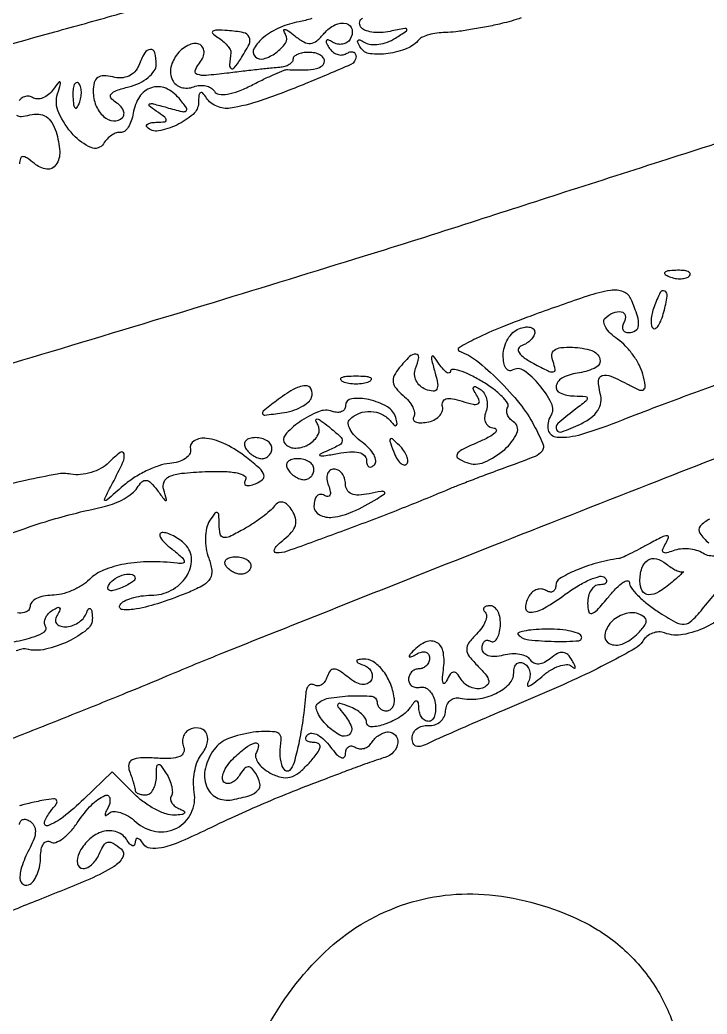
# Model space of a CAD drawing. Extents: x 123 to 893, y 112 to 937.
# Drawn here: x 438 to 503.4, y 166.1 to 260.8 of the extents above; entities that cross this region are included whole.
import ezdxf

# ---------------------------------------------------------------- set-up
doc = ezdxf.new("R2010")
doc.units = 0

msp = doc.modelspace()

# ---------------------------------------------------------------- linework, layer by layer
for points in [[(505, 723), (505.013655, 624.25, 0.000571), (505.06234, 586.230152, 0.000921), (505.200423, 553.846875, 0.000132), (505.38367, 525.076146, 0.063888), (505.630286, 523.25, 0.077982), (506.147819, 522.083228, 0.144438), (506.926697, 521.412716, 0.088454), (508.224277, 521.08494, 0.017747), (510.616631, 521, 0.016086), (512.298042, 521.054108, 0.026141), (513.716903, 521.220312, 0.024109), (514.785852, 521.456084, 0.332777), (515.015378, 521.75, 0.004505), (515.022414, 522.362296, 0.000001), (515.095159, 551.728108, 0.000021), (515.174312, 584.257832, 0.000013), (515.265378, 622.749944), (515.5, 722.999887)], [(427.83115, 255.75481, -0.004874), (441, 259.525211, 0.000731), (446.791242, 261.131525, 0.000584), (453.03125, 262.88, 0.00059)], [(465.782803, 260.883897, -0.038432), (464.581004, 260.57844, 0.06101), (462.786813, 260.035325, 0.064354), (461.211798, 259.081902, 0.090582), (460.311865, 258.050139, 0.34308), (460.411245, 257.255422, 0.274589), (461.219216, 257.049603, 0.085591), (462.388164, 257.624834, 0.087529), (463.280662, 258.548727, 0.291167), (463.302298, 259.354785, -0.056422), (463.127127, 259.739672, -0.552332), (463.220622, 259.851833, -0.123976), (463.54021, 259.724171, -0.013454), (464.175363, 259.237669, 0.041459), (465.035712, 258.652007, 0.151081), (465.673721, 258.512744, 0.155108), (466.268813, 258.759276, 0.044418), (466.980628, 259.476658, -0.106587), (467.998419, 260.275909, -0.170982), (469.083866, 260.400894, -0.299389), (469.620868, 259.841476, -0.186296), (469.447214, 258.91459, -0.113835), (469.140561, 258.604775, -0.100308), (468.714928, 258.442674, -0.093884), (468.23524, 258.453843, -0.08598), (467.776393, 258.638197, 0.036555), (467.364869, 258.852701, 0.351438), (467.187226, 258.803825, 0.273229), (467.167617, 258.593488, 0.028281), (467.41459, 258.138197, 0.078004), (467.761221, 257.734317, 0.090333), (468.199089, 257.480308, 0.100781), (468.658364, 257.413429, 0.124968), (469.069098, 257.542705, -0.069689), (469.425372, 257.699429, -0.144362), (469.726548, 257.695974, -0.189989), (469.92502, 257.537528, -0.131138), (470, 257.256561, -0.297613), (469.513456, 256.511551, -0.006134), (465.221157, 254.689367, -0.013938), (460.974085, 253.084329, -0.043992), (458.024762, 252.345289, -0.078536), (457.404061, 252.344764, -0.062556), (456.759787, 252.530624, -0.063408), (456.190396, 252.866116, -0.086568), (455.790075, 253.305426, 0.036487), (455.43816, 253.778842, 0.357663), (455.20998, 253.818399, 0.243086), (455.055012, 253.581121, 0.02307), (455.015313, 252.866631, -0.215038), (454.506312, 251.765509, -0.067574), (452.950562, 250.747945, -0.068686), (451.209343, 250.195689, -0.243491), (450.127004, 250.539663, -0.280573), (450.084693, 250.713827, -0.202839), (450.218036, 250.869274, -0.081655), (450.570211, 250.977672, -0.031219), (451.083333, 251.015313, 0.024442), (451.80551, 251.058465, 0.405307), (451.945508, 251.227369, 0.212542), (451.801584, 251.49277, 0.011058), (451, 252.080819, -0.018526), (450.327338, 252.589913, -0.587981), (450.356608, 252.753377, -0.147027), (450.718915, 252.767363, -0.006018), (451.992158, 252.421261, 0.00783), (453.462642, 252.027264, 0.225057), (453.836733, 252.101776, 0.411268), (453.879514, 252.382776, 0.015863), (453.169045, 253.296313, 0.119506), (451.897305, 254.243553, 0.181251), (450.534659, 254.303133, 0.171), (449.411758, 253.443034, 0.105879), (448.808471, 251.875838, -0.043325), (448.625149, 251.136608, -0.062439), (448.329706, 250.531802, -0.081274), (447.974414, 250.143711, -0.204569), (447.611803, 250.045799, 0.121013), (447.217334, 250.005816, 0.060591), (446.766032, 249.780584, 0.054852), (446.330297, 249.418359, 0.053575), (445.979837, 248.967376, -0.374556), (444.80697, 248.603975, -0.103517), (443.106383, 249.824732, -0.078209), (441.724251, 251.907884, -0.187565), (441.617013, 253.727319, 0.005393), (441.906694, 254.659932, 0.281076), (441.860592, 254.834898, 0.448778), (441.722367, 254.824021, 0.007308), (441.206136, 254.121885, -0.067438), (440.755184, 253.641722, -0.079936), (440.216413, 253.331412, -0.092634), (439.675985, 253.234031, -0.137638), (439.216588, 253.366141, 0.130353), (438.791568, 253.494979, 0.124036), (438.349704, 253.400001, 0.107491), (437.958063, 253.088, 0.07955)], [(485.703119, 260.935612, -0.022173), (483.833844, 260.401977, -0.010334), (482.410834, 260.094099, -0.008691), (480.891817, 259.825488, -0.008792), (479.496062, 259.628712, -0.023862), (478.5, 259.554107, 0.027515), (477.697705, 259.488119, 0.031139), (476.940625, 259.335173, 0.03272), (476.323537, 259.125864, 0.124619), (476, 258.884781, -0.126597), (474.841464, 258.028499, -0.061856), (473.054435, 257.551036, -0.064406), (471.334575, 257.535739, -0.228213), (470.429648, 258.113831, -0.025824), (470.163042, 258.599611, -0.295154), (470.188748, 258.806351, -0.339182), (470.377407, 258.848355, -0.029667), (470.837572, 258.600386, 0.116011), (471.404852, 258.410766, 0.058386), (472.163739, 258.429775, 0.053331), (472.984557, 258.63783, 0.053461), (473.74208, 259.014681, 0.004804), (474.797102, 259.702969, 0.432147), (474.825052, 259.868455, 0.286519), (474.628567, 259.943358, 0.003559), (473.250996, 259.662683, -0.040749), (472.349053, 259.547828, -0.049421), (471.498133, 259.593441, -0.057103), (470.815995, 259.779585, -0.160544), (470.441979, 260.09388, -0.184344), (470.349564, 260.577067, -0.265368), (470.621751, 260.903921, -0.099535)], [(365.296069, 206.448237, 0.004273), (377, 210.006696, -0.002281), (385.183521, 212.530479, -0.000647), (397.934375, 216.381204, -0.000652), (412.346128, 220.692693, -0.00069), (426.5, 224.88569, 0.001317), (441.019397, 229.206808, 0.001075), (456.534375, 233.905165, 0.001086), (470.794778, 238.290994, 0.002852), (481, 241.517836, -0.000123), (489.873215, 244.37687, -0.000094), (499.590625, 247.503266, -0.000095), (508.69894, 250.429913, -0.000223)], [(437.721006, 251.676759, 0.178793), (438.172806, 251.559662, 0.038902), (438.978414, 251.704606, -0.082925), (439.821456, 251.780947, -0.12495), (440.517395, 251.5474, -0.113147), (441.064166, 250.986983, -0.060174), (441.468144, 250.10037, -0.061651), (441.81607, 248.23278, -0.166007), (441.463256, 246.947854, -0.285639), (440.581494, 246.556884, -0.139294), (439.410972, 247.073886, 0.0201), (438.696402, 247.619964, 0.156189), (438.300778, 247.743413, 0.32945), (438.074601, 247.573634, 0.072722), (438, 247.063428, -0.094062)], [(504.293721, 226.042485, 0.001274), (498.661344, 223.952385, 0.005216), (495.260539, 222.639929, -0.019938), (491.454358, 221.298362, -0.090714), (489.13109, 221.02277, -0.334171), (488.312042, 221.723737, -0.195301), (488.538944, 223.063013, 0.257967), (488.597452, 224.264727, 0.061173), (487.460745, 226.005515, 0.062962), (485.96686, 227.381599, 0.301735), (484.866353, 227.417402, -0.227086), (484.538976, 227.382246, -0.172245), (484.254491, 227.612659, -0.094192), (484.061724, 228.123151, -0.043334), (484, 228.833994, -0.07063), (484.11205, 229.623256, -0.063468), (484.440625, 230.381698, -0.066821), (484.926422, 230.996109, -0.100819), (485.5, 231.361626, -0.050645), (486.074615, 231.517693, -0.092157), (486.559375, 231.508095, -0.14159), (486.877148, 231.340674, -0.203903), (487, 231.051949, -0.12319), (486.907567, 230.682479, -0.068615), (486.633595, 230.304583, -0.06178), (486.229614, 229.975841, -0.05955), (485.752663, 229.750888, 0.222181), (485.463343, 229.476448, 0.247377), (485.505439, 229.097003, 0.093573), (485.993923, 228.605297, 0.027678), (486.904293, 228.051221, 0.008859), (488.261881, 227.355316, 0.139601), (488.768496, 227.263884, 0.437585), (488.945791, 227.498573, 0.04714), (488.740695, 228.233355, -0.102126), (488.631689, 228.896741, -0.227475), (488.865825, 229.337798, -0.137181), (489.484382, 229.572586, -0.032853), (490.593419, 229.599689, -0.063857), (492.4297, 229.286764, -0.25786), (493.192819, 228.499367, -0.356624), (492.82366, 227.672966, -0.081298), (491.25, 227.180449, 0.068979), (489.698224, 226.736212, 0.237299), (489.052333, 225.95085, 0.363817), (489.413285, 225.249982, 0.095081), (490.75, 224.968197, -0.011517), (491.838561, 224.923317, -0.395521), (492, 224.75116, -0.22845), (491.86788, 224.477084, -0.005777), (490.75, 223.607954, 0.018277), (489.203123, 222.342002, 0.331362), (489.078662, 221.753567, 0.393656), (489.58093, 221.547556, 0.020033), (491.352908, 222.298565, 0.04923), (492.347752, 222.893979, 0.089753), (492.993779, 223.5818, 0.108446), (493.284207, 224.355733, 0.100014), (493.236276, 225.20448, -0.056862), (493.062471, 226.418701, -0.339764), (493.413585, 226.903842, -0.176983), (494.243666, 226.853083, -0.019999), (495.967585, 226.017348, 0.021397), (496.971892, 225.533934, 0.274753), (497.36891, 225.586021, 0.275166), (497.512498, 225.959509, 0.021446), (497.277213, 227.047939, 0.057759), (496.940022, 227.914291, 0.034548), (496.356369, 228.854341, 0.034202), (495.635947, 229.72178, 0.049624), (494.88173, 230.370286, -0.038707), (494.213706, 230.919822, -0.063729), (493.755709, 231.488805, -0.091913), (493.563841, 231.987695, -0.247166), (493.673028, 232.339695, -0.089886), (494.45411, 232.881095, -0.15386), (495.234228, 232.976343, -0.302445), (495.606005, 232.614954, -0.19381), (495.5, 232, 0.082592), (495.343488, 231.6179, 0.161196), (495.3746, 231.29375, 0.182303), (495.586039, 231.078288, 0.108972), (495.940983, 231, 0.141639), (496.591774, 231.18813, 0.237372), (496.878973, 231.665229, 0.099339), (496.76886, 232.561231, 0.017852), (496.179715, 234.145578, 0.204097), (495.433036, 234.878972, 0.132801), (494.213899, 235.013253, 0.043525), (491.987134, 234.46514, 0.004792), (487.023781, 232.720984, 0.008768), (483.860079, 231.511898, 0.01758), (481.415268, 230.426737, 0.019965), (479.798141, 229.558313, 0.643475), (479.833745, 229.222085, -0.088642), (481.463194, 228.334931, -0.026846), (483.570867, 226.45225, -0.027594), (485.568677, 224.232697, -0.048019), (486.928909, 222.164354, -0.019478), (487.770404, 220.408067, -0.263083), (487.697356, 219.725694, -0.145955), (487.035649, 219.212369, -0.005238), (484, 218.071668, 0.002578), (482.513395, 217.522056, 0.002155), (480.940625, 216.923605, 0.002174), (479.506905, 216.363808, 0.005944), (478.5, 215.9517, -0.006877), (473.814458, 214.044195, -0.005019), (468.559203, 212.049145, -0.001878), (463.46519, 210.195291, -0.095229), (462.421539, 210.031803, -0.309533), (462.238731, 210.166456, -0.218385), (462.263601, 210.429018, -0.073278), (462.594448, 210.845979, -0.025928), (463.177952, 211.339363, 0.052557), (463.879205, 211.999337, 0.110819), (464.229008, 212.655218, 0.127942), (464.238991, 213.333467, 0.083161), (463.927952, 214.05756, 0.053661), (463.488509, 214.602222, 0.132488), (463.046936, 214.855784, 0.180865), (462.628128, 214.813742, 0.117887), (462.25, 214.5, -0.053886), (461.812192, 214.031146, -0.016664), (461.059375, 213.424073, -0.016454), (460.166396, 212.796755, -0.017383), (459.25, 212.241526, -0.015647), (457.963958, 211.574153, -0.167703), (457.388573, 211.507646, -0.298122), (457.078177, 211.825141, -0.046514), (456.984687, 212.741526, 0.013619), (456.951359, 213.668341, 0.295386), (456.796534, 213.877325, 0.337508), (456.56358, 213.807235, 0.015805), (456.072751, 213.083474, 0.088441), (455.78784, 212.386169, 0.046895), (455.677833, 211.456218, 0.0447), (455.743371, 210.454256, 0.052213), (455.987437, 209.533043, -0.056384), (456.280389, 208.388959, -0.16551), (456.128843, 207.601063, -0.134101), (455.495858, 206.967169, -0.032247), (454.149373, 206.308365, -0.017608), (451.391669, 205.284978, -0.034475), (449.123511, 204.70289, -0.069259), (447.781141, 204.643795, -0.556103), (447.557637, 205.093259, -0.137767), (447.937304, 205.442311, -0.04326), (448.660121, 205.733645, -0.039491), (449.561834, 205.933136, -0.034711), (450.523833, 206, 0.122319), (452.423534, 206.471799, 0.12469), (453.865906, 207.775538, 0.15049), (454.353812, 209.416524, 0.196383), (453.753196, 210.846804, 0.041615), (453.23441, 211.28574, 0.037073), (452.630314, 211.651906, 0.038983), (452.034737, 211.89873, 0.086524), (451.55, 211.968197, 0.333917), (451.349661, 211.807895, 0.201004), (451.395938, 211.491667, 0.068052), (451.80163, 210.987847, 0.024753), (452.5, 210.390629, -0.014288), (453.376993, 209.671875, -0.125881), (453.659896, 209.262953, -0.468157), (453.539334, 209.052838, -0.07618), (453, 209.040915, 0.034701), (450.399196, 209.198686, 0.043414), (447.993359, 208.96808, 0.049407), (445.995573, 208.391294, 0.101748), (444.642857, 207.5, -0.058077), (443.916923, 206.925614, -0.038951), (442.975, 206.440625, -0.03907), (441.974272, 206.109518, -0.06043), (441.071429, 206, 0.049556), (440.278751, 205.921243, 0.069548), (439.608482, 205.686455, 0.089715), (439.157378, 205.340126, 0.186387), (439, 204.932612, -0.206557), (438.842224, 204.566988, -0.136181), (438.431248, 204.350237, -0.08645), (437.792025, 204.323271, -0.044284)], [(367.682334, 164.071041, 0.000129), (370.597725, 165.294523, 0.000129), (373.852601, 166.662454, 0.000143), (377, 167.987232, -0.002147), (390.224842, 173.491431, -0.001137), (406.666081, 180.20796, -0.001082), (422.433462, 186.567689, -0.003758), (432.668888, 190.581365, 0.002125), (437.553679, 192.478485, 0.001519), (443.00418, 194.641149, 0.001533), (448.186272, 196.734008, 0.003285), (452.168888, 198.387258, -0.004792), (457.339318, 200.515352, -0.00055), (469.030051, 205.181721, -0.000663), (482.950491, 210.698975, -0.00054), (497.869582, 216.570525, -0.001536), (522.276369, 226.059197, -0.021388)], [(437.386485, 211.963776, -0.010109), (440.453065, 213.002541, -0.014662), (443.009012, 213.729403, -0.008046), (446.176505, 214.476574, 0.042162), (447.070157, 214.752852, 0.036007), (447.955563, 215.187224, 0.03758), (448.705775, 215.704002, 0.079778), (449.176505, 216.226574, -0.056323), (449.641629, 216.794094, -0.226063), (450.055233, 216.934404, -0.174851), (450.500139, 216.711868, -0.032639), (451.094332, 216, 0.002943), (451.770677, 215.084304, 0.252608), (451.921894, 215.014243, 0.481507), (451.988625, 215.109251, 0.004566), (451.707287, 216.037432, -0.173734), (451.737668, 216.785345, -0.195824), (452.236567, 217.298425, -0.078266), (453.408773, 217.605794, -0.014184), (455.659862, 217.767838, -0.017123), (457.431184, 217.784227, -0.04369), (458.706098, 217.640429, -0.086955), (459.405071, 217.366816, -0.416261), (459.49497, 216.991861, 0.124916), (459.393371, 216.669176, 0.324003), (459.517769, 216.475172, 0.14888), (459.877323, 216.446935, 0.037315), (460.447286, 216.618145, 0.083586), (461.117119, 217.013489, 0.309897), (461.241085, 217.46176, 0.129017), (460.841373, 218.06154, 0.014957), (459.591494, 219.106691, 0.049801), (457.641758, 220.348164, 0.081518), (455.777919, 220.934533, 0.17032), (454.612125, 220.703938, 0.324752), (454.25, 219.870988, -0.198861), (454.171292, 219.425008, -0.103531), (453.769912, 219.014052, -0.075715), (453.101897, 218.699797, -0.049566), (452.264593, 218.539182, 0.059383), (451.25282, 218.324484, 0.030473), (450.051307, 217.832489, 0.029788), (448.859992, 217.167466, 0.039384), (447.869084, 216.418194, -0.001568), (446.343023, 215.071569, -0.249052), (446.128805, 215.021025, -0.479113), (446.065843, 215.161736, -0.002536), (446.854491, 216.684259, 0.011528), (447.837565, 218.668708, 0.156981), (447.937262, 219.459086, 0.561146), (447.579987, 219.594435, 0.031212), (446.488252, 218.631109, -0.07148), (445.755323, 218.082351, -0.050431), (444.80584, 217.681824, -0.05046), (443.796145, 217.479694, -0.071873), (442.883775, 217.522383, 0.092306), (441.578674, 217.530426, 0.009702), (438.572413, 216.92937, 0.011748), (434.992257, 216.05237, 0.009164)], [(503.63567, 213.245572, 0.107175), (502.745067, 212.562546, 0.338629), (502.711737, 211.89648, 0.071165), (503.555764, 210.981553, 0.005545)], [(504.245525, 209.751812, -0.180564), (503.001207, 209.999254, 0.070412), (502.385419, 210.269081, 0.047091), (501.627056, 210.405729, 0.046798), (500.84975, 210.39845, 0.065974), (500.176639, 210.237541, -0.030687), (499.517295, 210.029926, -0.257866), (499.226539, 210.107596, -0.309996), (499.171182, 210.375426, -0.039067), (499.456632, 210.929829, 0.055008), (499.722196, 211.488594, 0.52465), (499.591283, 211.667176, 0.111796), (499.102332, 211.54191, 0.00819), (497.870677, 210.885204, -0.006059), (496.926242, 210.376461, -0.007906), (496.049511, 209.93532, -0.006081), (495.307886, 209.587804, -0.07006), (495, 209.497216, 0.030313), (492.863807, 209.0489, 0.034504), (490.890861, 208.358859, 0.03355), (489.375361, 207.584246, 0.26367), (489, 206.921931, -0.101368), (488.92792, 206.570046, -0.177778), (488.726548, 206.356459, -0.167367), (488.424527, 206.316578, -0.08853), (488.069098, 206.457295, 0.115573), (487.662599, 206.593563, 0.10045), (487.215062, 206.545536, 0.093349), (486.795039, 206.319721, 0.084644), (486.468963, 205.949781, 0.121679), (486.113569, 204.84566, 0.446883), (486.564811, 204.381493, 0.122123), (487.905539, 204.772904, 0.027395), (489.909091, 206.090909, -0.02343), (491.133218, 206.910154, -0.03549), (492.274119, 207.492547, -0.039011), (493.203725, 207.803764, -0.263472), (493.654368, 207.678966, -0.107235), (493.820629, 207.420569, -0.250287), (493.791179, 207.199446, -0.179149), (493.566601, 207.047984, -0.059776), (493.166667, 207, 0.149411), (492.724416, 206.864828, 0.101046), (492.352481, 206.485938, 0.08374), (492.107682, 205.91904, 0.06498), (492.033269, 205.25, 0.052243), (492.135038, 204.42948, 0.434454), (492.425018, 204.262173, 0.136361), (492.925974, 204.581468, 0.009427), (494.033269, 205.860784, -0.019474), (494.789674, 206.700018, -0.047936), (495.422273, 207.235579, -0.124306), (495.82132, 207.385498, -0.447422), (496, 207.225794, 0.162846), (496.165356, 206.731549, 0.031591), (496.786602, 206.007127, 0.030587), (497.652564, 205.22022, 0.024107), (498.677792, 204.475463, 0.016557), (500.386017, 203.435347, 0.151363), (501.226353, 203.253272, 0.177828), (501.955921, 203.595891, 0.024783), (503.088085, 204.860453, -0.01205), (504.477267, 206.493917, -0.15914)], [(505.084596, 204.140044, -0.067474), (503.27746, 202.962154, -0.064957), (501.100983, 202.257375, -0.138331), (499.353998, 202.417653, 0.100541), (498.798334, 202.510749, 0.082412), (498.207012, 202.391582, 0.080106), (497.671237, 202.082547, 0.086624), (497.276447, 201.627785, -0.129533), (496.584718, 200.955614, -0.008282), (494.084331, 199.599808, -0.011686), (491.004134, 198.085491, -0.008409), (487.5, 196.534325, 0.001231), (483.937571, 195.018131, 0.001595), (480.678646, 193.6093, 0.001198), (477.953876, 192.413274, 0.014338), (476.916667, 191.919019, -0.045004), (476.218998, 191.637593, -0.150397), (475.731054, 191.640074, -0.2186), (475.438638, 191.903913, -0.101925), (475.333333, 192.415125, -0.121339), (475.45395, 192.904831, -0.108796), (475.791351, 193.305623, -0.098775), (476.297099, 193.554566, -0.0831), (476.892544, 193.611111, 0.095534), (477.492949, 193.683111, 0.099382), (478.014175, 193.973264, 0.10144), (478.375356, 194.436207, 0.103872), (478.521332, 195, -0.089667), (478.647535, 195.550885, -0.111409), (478.954726, 195.975797, -0.119842), (479.395062, 196.2075, -0.115512), (479.899013, 196.215481, 0.087606), (481.593636, 196.14867, 0.07669), (483.295034, 196.6535, 0.088306), (484.560454, 197.552462, 0.196722), (485, 198.626405, -0.071196), (485.075049, 199.150791, -0.146586), (485.298542, 199.495359, -0.189337), (485.630055, 199.608929, -0.128038), (486.016312, 199.489919, -0.112714), (486.351324, 199.15979, -0.097517), (486.531922, 198.699422, -0.091584), (486.530238, 198.179442, -0.08565), (486.344418, 197.680902, 0.188577), (486.305785, 197.433476, 0.471631), (486.446767, 197.361593, 0.06317), (486.925392, 197.645932, 0.014119), (487.659257, 198.252182, -0.039646), (488.486941, 198.867712, -0.05525), (489.317478, 199.268707, -0.069097), (490.029041, 199.414016, -0.202767), (490.491477, 199.252182, 0.049029), (490.75696, 199.055025, 0.535484), (490.856958, 199.102405, 0.151455), (490.821338, 199.329538, 0.016802), (490.571298, 199.798558, 0.067453), (490.145107, 200.349873, 0.171929), (489.693796, 200.560953, 0.15043), (489.167716, 200.453395, 0.048145), (488.5, 200, -0.052461), (487.913052, 199.60879, -0.102535), (487.374936, 199.4548, -0.13791), (486.925791, 199.54572, -0.136692), (486.588032, 199.857562, 0.14849), (486.21634, 200.18514, 0.06566), (485.58412, 200.378245, 0.056691), (484.80743, 200.418705, 0.048679), (483.999004, 200.289489, -0.04925), (483.203618, 200.163284, -0.093932), (482.563923, 200.245859, -0.13861), (482.155079, 200.520286, -0.177886), (482, 200.942386, -0.070251), (482.058429, 201.356186, -0.145201), (482.232772, 201.628826, -0.189756), (482.49131, 201.719823, -0.129961), (482.792414, 201.628295, 0.244579), (483.104584, 201.605204, 0.148049), (483.394779, 201.849566, 0.084141), (483.617731, 202.36383, 0.041525), (483.730265, 203.069278, 0.055301), (483.704177, 203.807946, 0.078976), (483.508528, 204.43285, 0.102586), (483.180887, 204.850252, 0.177025), (482.771184, 205, 0.056929), (482.390433, 204.956508, 0.171215), (482.172964, 204.818155, 0.254137), (482.138868, 204.616265, 0.114235), (482.285714, 204.380952, -0.216372), (482.415024, 204.036601, -0.079048), (482.29628, 203.517113, -0.060112), (481.96312, 202.910969, -0.040711), (481.452381, 202.309524, 0.0384), (480.714905, 201.449152, 0.174394), (480.53125, 200.825893, 0.154514), (480.777103, 200.183197, 0.028367), (481.633929, 199.223214, -0.025119), (482.366935, 198.412612, -0.125566), (482.623111, 197.861493, -0.250799), (482.497804, 197.465086, -0.113336), (482.018274, 197.172758, -0.099822), (481.483358, 197.106756, -0.077655), (480.911539, 197.241378, -0.075153), (480.391054, 197.550716, -0.082929), (480.005397, 197.991268, 0.039608), (479.59376, 198.552592, 0.242294), (479.270893, 198.682841, 0.229996), (478.965218, 198.497899, 0.036083), (478.616453, 197.863153, -0.128607), (478.418401, 197.62127, -0.540681), (478.275792, 197.675345, -0.072949), (478.238678, 198.194253, -0.013907), (478.335325, 199.138022, 0.08556), (478.27125, 200.705996, 0.236902), (477.599118, 201.542669, 0.235099), (476.52172, 201.507084, 0.084608), (475.278944, 200.535286, 0.038483), (475.05653, 200.249542, 0.505781), (475.096002, 200.142087, 0.185868), (475.298727, 200.159424, 0.017337), (475.75, 200.398692, -0.065278), (476.228565, 200.596426, -0.132461), (476.632812, 200.595641, -0.184187), (476.898129, 200.402347, -0.145228), (477, 200.059017, -0.093332), (476.923877, 199.654762, -0.09642), (476.70625, 199.311086, -0.099167), (476.381556, 199.081062, -0.105053), (476, 199, 0.099038), (475.618362, 198.923658, 0.097945), (475.29375, 198.70625, 0.097945), (475.076342, 198.381638, 0.099038), (475, 198, 0.118823), (475.087132, 197.638528, 0.127304), (475.328167, 197.367188, 0.115992), (475.690683, 197.230619, 0.087594), (476.117163, 197.25, -0.156324), (476.565793, 197.209522, -0.10429), (476.992626, 196.9125, -0.08443), (477.332875, 196.400525, -0.062947), (477.52868, 195.75, -0.049231), (477.574482, 195.080037, -0.077385), (477.468808, 194.514063, -0.108043), (477.235538, 194.137233, -0.203035), (476.911516, 194, -0.135389), (476.5627, 194.096215, -0.098946), (476.26326, 194.367188, -0.085663), (476.058949, 194.7723, -0.071106), (475.984687, 195.25, 0.036288), (475.941141, 195.762322, 0.30431), (475.791018, 195.924067, 0.275212), (475.569176, 195.854154, 0.032002), (475.234687, 195.427058, -0.099914), (474.244522, 194.464583, -0.057831), (472.748774, 193.729991, -0.07659), (471.456237, 193.483951, -0.424568), (471, 193.924396, 0.151953), (470.8832, 194.299852, 0.057569), (470.517826, 194.717947, 0.050195), (469.986607, 195.111214, 0.042665), (469.358556, 195.415903, 0.013724), (468.507371, 195.716004, 0.330539), (468.282028, 195.639585, 0.321626), (468.286125, 195.398302, 0.013349), (468.849881, 194.680883, -0.079736), (469.563736, 193.472493, -0.349684), (469.336553, 192.733708, -0.283477), (468.461215, 192.692344, -0.070154), (467.261905, 193.595238, -0.033618), (466.726017, 194.208476, -0.05146), (466.358436, 194.810519, -0.066784), (466.195517, 195.315734, -0.24577), (466.292649, 195.625982, -0.152907), (467.384195, 196.19694, -0.034277), (469.496521, 196.430115, -0.03179), (471.520179, 196.385297, -0.389329), (472, 195.862487, 0.104832), (472.069765, 195.533397, 0.099129), (472.267758, 195.253355, 0.09648), (472.563569, 195.065662, 0.093531), (472.911516, 195, 0.144544), (473.243721, 195.098086, 0.118774), (473.499569, 195.367188, 0.097976), (473.637578, 195.772238, 0.071023), (473.633396, 196.25, 0.060452), (473.235849, 197.679107, 0.071016), (472.521058, 198.888306, 0.084244), (471.623869, 199.686444, 0.157569), (470.690983, 199.921053, 0.020929), (470.159138, 199.863366, 0.402866), (470.066763, 199.743095, 0.260933), (470.178106, 199.587621, 0.013901), (470.756231, 199.335642, -0.083512), (471.190841, 199.06926, -0.10833), (471.468586, 198.695028, -0.121312), (471.546008, 198.272463, -0.123964), (471.417203, 197.866031, -0.166768), (471.05982, 197.573032, -0.12811), (470.554311, 197.521597, -0.088761), (469.931703, 197.735198, -0.045626), (469.248351, 198.201442, 0.024116), (468.41708, 198.822568, 0.144056), (467.906975, 198.984475, 0.245114), (467.541768, 198.803738, 0.076612), (467.251968, 198.243769, -0.064377), (467.034695, 197.797654, -0.098579), (466.733671, 197.49234, -0.128409), (466.399353, 197.373879, -0.161043), (466.081256, 197.449781, 0.148288), (465.788892, 197.527288, 0.172355), (465.522625, 197.421973, 0.126219), (465.324549, 197.133492, 0.066333), (465.229806, 196.706011, -0.012587), (464.942747, 194.125961, -0.018279), (464.549485, 191.869278, -0.017143), (464.105369, 190.080587, -0.127623), (463.665067, 189.331733, -0.408704), (463.266043, 189.327973, -0.136324), (462.937937, 189.883787, -0.063241), (462.788052, 190.979255, -0.041591), (462.881579, 192.25, 0.427193), (462.316334, 192.992231, 0.064037), (460.225283, 192.960011, 0.053172), (457.856822, 192.356378, 0.146952), (456.49859, 191.328959, 0.099031), (455.674187, 189.549988, 0.147084), (455.768858, 187.847109, 0.189671), (456.72797, 186.759066, 0.167454), (458.232051, 186.544689, 0.024895), (459.903348, 186.953741, 0.138071), (460.677144, 187.443431, 0.240889), (460.852607, 188.104608, 0.085257), (460.475136, 189.040232, 0.057592), (460.085083, 189.533952, 0.225388), (459.728921, 189.66144, 0.190624), (459.362018, 189.472124, 0.041058), (458.929373, 188.885723, -0.058707), (458.565626, 188.427397, -0.092725), (458.151988, 188.14578, -0.126015), (457.756844, 188.081154, -0.175985), (457.435325, 188.231341, -0.213079), (457.292747, 188.603883, -0.080326), (457.414335, 189.161558, -0.061116), (457.766369, 189.810485, -0.041589), (458.309524, 190.452381, -0.030585), (459.484448, 191.491729, -0.100392), (460.406884, 191.95218, -0.488287), (460.715226, 191.719912, -0.143551), (460.531009, 191.050173, 0.191843), (460.453346, 190.609625, 0.096436), (460.675176, 190.080322, 0.072825), (461.161401, 189.541936, 0.049909), (461.846125, 189.082351, 0.060812), (462.870566, 188.6851, 0.125869), (463.722983, 188.686783, 0.108157), (464.553995, 189.106686, 0.03799), (465.529121, 190.032178, 0.018723), (466.311146, 190.964179, 0.108277), (466.586168, 191.540912, 0.318745), (466.453891, 191.864662, 0.142399), (465.988321, 192, -0.057688), (465.533396, 192.052663, -0.17338), (465.274753, 192.219851, -0.253165), (465.235955, 192.463841, -0.112264), (465.415094, 192.748428, -0.230461), (465.809669, 192.884632, -0.095798), (466.360279, 192.70726, -0.067397), (466.983964, 192.245566, -0.041922), (467.581761, 191.557298, 0.028527), (468.128655, 190.892516, 0.093491), (468.583392, 190.554716, 0.289326), (468.864392, 190.58598, 0.228014), (469, 190.867887, -0.079608), (469.06967, 191.302692, -0.157735), (469.273452, 191.581801, -0.184413), (469.576544, 191.663247, -0.113322), (469.930902, 191.542705, 0.108373), (470.334197, 191.401101, 0.099685), (470.77286, 191.434921, 0.095498), (471.179369, 191.639411, 0.090427), (471.489919, 191.983688, -0.059916), (471.799981, 192.372441, -0.050815), (472.209939, 192.701458, -0.053152), (472.65272, 192.925573, -0.090837), (473.059017, 193, -0.218828), (473.7502, 192.682286, -0.211908), (473.971542, 191.944407, -0.153173), (473.578391, 191.087594, -0.137575), (472.75, 190.564549, 0.008225), (472.132632, 190.36937, 0.003145), (471.279688, 190.07822, 0.003113), (470.357311, 189.750425, 0.003818), (469.5, 189.432301, -0.00009), (468.697598, 189.127726, -0.000107), (467.940625, 188.840735, -0.000092), (467.30209, 188.598937, -0.000694), (467, 188.485086, 0.005046), (463.984033, 187.318354, 0.006445), (461.230284, 186.179639, 0.006395), (458.489559, 184.962988, 0.004841), (455.51223, 183.56039, -0.013139), (453.106005, 182.475251, -0.046363), (451.489533, 181.966838, -0.085092), (450.414163, 181.921334, -0.22278), (449.777543, 182.325703, 0.037512), (449.486985, 182.714734, 0.159787), (449.241036, 182.8613, 0.341488), (449.073034, 182.782695, 0.111562), (449, 182.5, -0.135342), (448.917787, 182.233912, -0.344225), (448.739071, 182.170887, -0.137168), (448.471426, 182.352674, -0.034041), (448.154738, 182.78387, 0.103141), (447.723205, 183.228039, 0.080623), (447.111535, 183.511066, 0.077403), (446.417233, 183.59336, 0.082659), (445.747369, 183.456551, 0.101435), (444.541846, 182.68625, 0.086853), (443.656784, 181.464063, 0.15873), (443.51635, 180.457735, 0.363505), (444.06277, 180, 0.128905), (444.488523, 180.111619, 0.063425), (444.94098, 180.448122, 0.056586), (445.349973, 180.942066, 0.053083), (445.648168, 181.525523, -0.052319), (446.008851, 182.233911, -0.209628), (446.405937, 182.495225, -0.179829), (446.91101, 182.39961, -0.037461), (447.658909, 181.868118, -0.356054), (447.813865, 181.079233, -0.132294), (446.983846, 180.194004, -0.038502), (444.6721, 178.997681, -0.00566), (439.792125, 176.995955, 0.003048), (435.29417, 175.178324, 0.001304)], [(437.470434, 201.573871, 0.028073), (439.441532, 202.080731, 0.074743), (440.370052, 202.537337, 0.398871), (440.474938, 203.040551, -0.141215), (440.371635, 203.409504, -0.099819), (440.460401, 203.83312, -0.084829), (440.728698, 204.247322, -0.068402), (441.138197, 204.58541, -0.02762), (441.608429, 204.841292, -0.309012), (441.808164, 204.80982, -0.323892), (441.845132, 204.616187, -0.028948), (441.595492, 204.154508, 0.094832), (441.420751, 203.696497, 0.192024), (441.497686, 203.324708, 0.172939), (441.820679, 203.081796, 0.075728), (442.35765, 203, 0.077109), (442.959485, 203.093369, 0.063907), (443.548015, 203.367188, 0.065439), (444.034797, 203.772067, 0.090943), (444.337719, 204.25, -0.036825), (444.559296, 204.700454, -0.43203), (444.730208, 204.739466, -0.217341), (444.863972, 204.522057, -0.018874), (444.921053, 203.858408, -0.240214), (444.413152, 202.731501, -0.05797), (442.624998, 201.610287, -0.056356), (440.452905, 200.862286, -0.112421), (438.64474, 200.871049, 0.109137), (438.229615, 200.875755, 0.042651), (437.677418, 200.710172, 0.039635)], [(438, 184.175648, -0.128367), (438.080502, 184.484044, -0.189412), (438.294544, 184.65917, -0.146348), (438.619014, 184.665891, -0.071032), (439.002704, 184.498329, -0.133099), (439.371313, 184.104695, -0.122593), (439.505409, 183.566002, -0.085757), (439.384834, 182.86817, -0.037319), (439.002704, 182.005053, 0.035649), (438.266004, 180.355951, 0.087243), (438.035625, 179.05157, 0.268321), (438.359669, 178.490205, 0.275832), (439, 178.5, 0.113876), (439.383658, 178.879804, 0.049743), (439.70625, 179.523987, 0.045713), (439.925948, 180.307139, 0.045566), (440, 181.118034, -0.047029), (440.068341, 181.843004, -0.102396), (440.280845, 182.356962, -0.18004), (440.594609, 182.5802, -0.206801), (440.956068, 182.527152, 0.23409), (441.44144, 182.481551, 0.06818), (442.118605, 182.853576, 0.052851), (442.865923, 183.541617, 0.035272), (443.571078, 184.468135, -0.047182), (444.825638, 186.037645, -0.094415), (446.119006, 186.94913, -0.506279), (446.588515, 186.685464, -0.162401), (446.398692, 185.75, 0.017188), (446.159215, 185.298657, 0.169236), (446.134226, 185.088141, 0.519837), (446.23673, 185.045422, 0.043236), (446.508523, 185.252182, -0.187749), (446.95497, 185.423072, -0.076615), (447.607592, 185.318731, -0.061126), (448.355595, 184.972445, -0.045004), (449.085661, 184.422478, 0.145896), (450.961502, 183.526005, 0.159579), (452.948483, 183.847526, 0.16343), (454.328154, 185.270674, 0.153223), (454.614943, 187.279423, -0.045259), (454.547357, 188.218938, -0.038941), (454.642796, 189.205016, -0.040786), (454.874576, 190.091065, -0.084001), (455.220248, 190.716378, 0.085752), (455.818233, 191.807056, 0.169667), (455.812671, 192.782006, 0.244021), (455.24117, 193.314704, 0.15263), (454.306177, 193.285392, 0.108376), (453.888413, 193.029161, 0.103013), (453.60703, 192.617344, 0.098888), (453.506297, 192.112573, 0.091818), (453.602533, 191.593399, -0.185214), (453.602604, 191.045041, -0.204509), (453.23515, 190.665792, -0.091261), (452.396589, 190.482039, -0.023284), (451, 190.5, 0.021111), (449.509314, 190.525649, 0.107434), (448.707813, 190.330308, 0.240305), (448.39104, 189.910157, 0.136021), (448.453644, 189.260206, -0.008965), (448.662826, 188.684431, -0.010551), (448.839508, 188.131811, -0.009541), (448.969499, 187.660772, -0.062627), (449, 187.418213, 0.219396), (449.073776, 187.258173, 0.077854), (449.29375, 187.12285, 0.059196), (449.617099, 187.030621, 0.039921), (450, 187, 0.169824), (450.382749, 187.13386, 0.09332), (450.710748, 187.514062, 0.074289), (450.935321, 188.080571, 0.055145), (451.015313, 188.75, -0.012704), (451.047687, 189.697451, -0.310059), (451.201298, 189.895017, -0.326284), (451.432717, 189.817764, -0.013443), (451.94933, 189.047746, -0.040562), (452.268323, 188.439436, -0.046121), (452.468842, 187.812843, -0.051764), (452.532336, 187.258797, -0.142003), (452.427786, 186.883156, 0.170213), (452.359403, 186.572069, 0.117827), (452.485879, 186.231296, 0.089681), (452.795844, 185.910895, 0.060032), (453.243769, 185.664358, -0.04958), (453.651402, 185.450943, -0.449603), (453.676989, 185.274935, -0.187944), (453.423747, 185.137062, -0.020483), (452.75, 185.078947, -0.093546), (451.930749, 185.195624, -0.038759), (450.898495, 185.638758, -0.036608), (449.835527, 186.299511, -0.039034), (448.904451, 187.095549), (446.808902, 189.191098), (444.099732, 186.595549, -0.023253), (442.154097, 184.897736, -0.079018), (440.692117, 184.073661, -0.623217), (440.36862, 184.380554, -0.097766), (440.933363, 185.419707, 0.019984), (441.509343, 186.173046, 0.293135), (441.522891, 186.491611, 0.295686), (441.239526, 186.634845, 0.020213), (440.305807, 186.496218, 0.004848), (439.577781, 186.350529, 0.005518), (438.883581, 186.196575, 0.005033), (438.297296, 186.05351, 0.030592), (438, 185.95809, -0.058574)], [(461.410229, 164.585301, -0.082262), (467.040689, 172.046213, -0.106668), (474.338071, 176.496543, -0.108778), (482.707696, 177.492148, -0.088363), (491.423577, 175.036996, -0.06984), (495.346483, 172.408725, -0.067498), (498.446601, 168.774539, -0.071302), (500.332214, 164.653302, -0.09755)]]:
    msp.add_lwpolyline(points, format="xyb")
for points in [[(456.848018, 259.09393, -0.035174), (457.348006, 258.734037, -0.043047), (457.757158, 258.329074, -0.048552), (458.027828, 257.939714, -0.162274), (458.08541, 257.638197, 0.015254), (457.965195, 256.469863, 0.264303), (458.124048, 256.136565, 0.398496), (458.416899, 256.180578, 0.022371), (459, 257, 0.024724), (459.825427, 258.427384, 0.228518), (459.843156, 259.121517, 0.244623), (459.314358, 259.538045, 0.028052), (457.762608, 259.742929, 0.014684), (456.769362, 259.788472, 0.159738), (456.391648, 259.671489, 0.475258), (456.377143, 259.45315, 0.049099)], [(453.027217, 257.532794, 0.116832), (452.396594, 256.26033, 0.172528), (452.53725, 255.033899, 0.211913), (453.370316, 254.336099, 0.162926), (454.569126, 254.388152, -0.071383), (455.135658, 254.517152, -0.074361), (455.707398, 254.478737, -0.081658), (456.196544, 254.284219, -0.119507), (456.524726, 253.959993, 0.2266), (456.962832, 253.678222, 0.071287), (457.762858, 253.69139, 0.051561), (458.819524, 253.974548, 0.028107), (460.046273, 254.523929, -0.007089), (461.206862, 255.103387, -0.009736), (462.267496, 255.589072, -0.006839), (463.162866, 255.963698, -0.10596), (463.489522, 256.020262, 0.013112), (465.198863, 255.997274, 0.053758), (466.226729, 256.121409, 0.113252), (466.790936, 256.396143, 0.2268), (467, 256.833333, 0.17482), (466.885312, 257.151326, 0.093122), (466.559375, 257.421875, 0.073362), (466.073861, 257.604977, 0.053595), (465.5, 257.666667, 0.042509), (464.925738, 257.617755, 0.062152), (464.440625, 257.470833, 0.081611), (464.111831, 257.254908, 0.209708), (464, 257, -0.17395), (463.906004, 256.737994, -0.083605), (463.632812, 256.500762, -0.067179), (463.22824, 256.322953, -0.050725), (462.75, 256.236636, 0.007088), (462.040881, 256.171655, 0.001356), (460.755398, 256.031931, 0.001446), (459.255868, 255.860432, 0.00133), (457.715185, 255.675556, -0.009923), (455.736009, 255.472498, -0.096346), (454.901926, 255.564371, -0.397411), (454.707146, 255.9106, -0.112629), (455.013743, 256.516559, 0.054635), (455.390228, 257.086757, 0.099303), (455.542064, 257.621943, 0.132317), (455.458329, 258.070331, 0.143344), (455.161865, 258.399962, 0.155017), (454.714392, 258.51231, 0.081246), (454.149021, 258.383664, 0.067941), (453.555432, 258.042579, 0.05527)], [(449.330709, 256.419432, -0.09674), (448.952267, 255.814851, -0.100739), (448.378918, 255.40741, -0.094346), (447.659334, 255.239767, -0.074269), (446.862094, 255.325812, 0.058637), (446.005874, 255.445284, 0.164576), (445.436096, 255.266073, 0.171706), (445.10697, 254.784727, 0.065003), (445, 253.965397, 0.095721), (445.260138, 252.61901, 0.114445), (445.998168, 251.562193, 0.160628), (446.936854, 251.148903, 0.224042), (447.787571, 251.454237, 0.179579), (447.931477, 251.767995, 0.125168), (447.863225, 252.155412, 0.091301), (447.581358, 252.562573, 0.057464), (447.126019, 252.922116, -0.103067), (446.693466, 253.3324, -0.343703), (446.713854, 253.698032, -0.132332), (447.222991, 254.038818, -0.020206), (448.404979, 254.386795, 0.050589), (449.397625, 254.745764, 0.060004), (450.237713, 255.281811, 0.0703), (450.809077, 255.904289, 0.151708), (451, 256.519052, 0.057112), (450.872542, 257.631264, 0.365653), (450.451872, 257.945449, 0.251146), (449.898494, 257.604857, 0.04016)], [(443.078947, 253.416667, 0.018894), (443.137993, 252.670344, 0.168741), (443.279315, 252.37858, 0.470617), (443.461564, 252.395823, 0.054073), (443.683114, 252.8125, 0.051402), (443.839148, 253.359369, 0.05415), (443.876576, 253.916927, 0.060344), (443.797407, 254.402231, 0.126455), (443.604167, 254.729167, 0.296942), (443.385309, 254.77538, 0.208169), (443.200665, 254.592839, 0.077125), (443.089945, 254.112848, 0.028489)], [(499.8125, 236.316886, 0.051402), (500.359369, 236.160852, 0.05415), (500.916927, 236.123424, 0.060344), (501.402231, 236.202593, 0.126455), (501.729167, 236.395833, 0.296942), (501.77538, 236.614691, 0.208169), (501.592839, 236.799335, 0.077125), (501.112848, 236.910055, 0.028489), (500.416667, 236.921053, 0.018894), (499.670344, 236.862007, 0.168741), (499.37858, 236.720685, 0.470617), (499.395823, 236.538436, 0.054073)], [(498.345077, 233.456872, 0.036107), (498.155034, 232.82971, 0.043827), (498.072725, 232.221181, 0.049528), (498.09917, 231.714357, 0.159916), (498.249458, 231.417209, 0.354513), (498.4811, 231.393026, 0.101575), (498.756817, 231.665682, 0.055867), (499.039435, 232.212661, 0.027385), (499.279377, 232.960337, 0.022817), (499.602861, 234.476903, 0.322211), (499.370312, 234.947587, 0.420372), (498.945646, 234.812772, 0.025281)], [(474.110114, 227.632679, 0.059251), (473.639959, 226.906166, 0.149946), (473.541811, 226.291431, 0.138208), (473.804026, 225.694713, 0.047377), (474.476658, 225.019372, -0.045277), (475.014751, 224.483623, -0.059891), (475.391926, 223.904715, -0.073838), (475.56284, 223.371892, -0.181083), (475.484227, 222.974478, 0.227906), (475.455201, 222.700156, 0.215214), (475.650975, 222.49692, 0.098768), (476.105072, 222.41277, 0.038249), (476.745237, 222.470621, 0.067402), (477.395445, 222.6726, 0.088299), (477.903722, 223.029306, 0.106513), (478.193438, 223.480808, 0.147304), (478.22488, 223.958197, -0.155061), (478.262215, 224.418493, -0.233255), (478.558343, 224.680254, -0.113345), (479.162244, 224.704321, -0.030369), (480.100109, 224.468227, 0.01814), (481.130694, 224.181833, 0.159987), (481.595544, 224.220273, 0.382666), (481.721818, 224.488456, 0.065765), (481.470721, 225.047375, -0.022259), (481.178852, 225.570314, -0.251862), (481.185478, 225.799455, -0.383807), (481.359046, 225.856106, -0.034044), (481.801818, 225.622483, -0.110815), (482.183448, 225.249229, -0.081908), (482.420871, 224.706402, -0.076658), (482.481042, 224.080516, -0.077463), (482.349337, 223.467975, 0.081605), (482.229996, 222.889822, 0.129253), (482.337974, 222.398594, 0.145736), (482.659028, 222.062749, 0.115179), (483.143011, 221.918781, -0.327641), (483.340811, 221.754523, -0.27855), (483.259121, 221.489301, -0.060149), (482.650153, 221.065013, -0.018091), (481.632721, 220.570774, 0.010597), (480.055132, 219.83344, 0.150656), (479.608362, 219.410955, 0.401219), (479.702653, 219.039896, 0.048144), (480.533668, 218.625454, 0.195283), (482.193142, 218.657494, 0.078808), (484.145305, 219.887691, 0.105222), (485.299846, 221.433437, 0.378995), (484.973517, 222.516367, -0.072643), (484.623749, 222.81014, -0.087435), (484.398622, 223.175088, -0.100492), (484.330695, 223.552667, -0.133602), (484.429306, 223.885615, 0.296623), (484.420049, 224.285642, 0.046232), (483.890269, 224.92461, 0.038915), (483.041064, 225.65211, 0.024256), (481.945618, 226.373053, 0.01941), (480.81407, 226.983526, 0.03765), (479.860777, 227.365021, 0.05562), (479.194659, 227.496087, 0.433136), (478.984687, 227.306536, -0.309744), (478.875584, 227.153623, -0.236065), (478.665378, 227.177545, -0.071737), (478.324848, 227.476326, -0.024146), (477.919181, 228, 0.011851), (477.374826, 228.739562, 0.536607), (477.215643, 228.728014, 0.193748), (477.178865, 228.448042, 0.005492), (477.499884, 227.256292, -0.022565), (477.760247, 226.139208, -0.167915), (477.680554, 225.607818, -0.307319), (477.332103, 225.420662, -0.065841), (476.628533, 225.589051, -0.093244), (476.09648, 225.916985, -0.096394), (475.727325, 226.412495, -0.099184), (475.577617, 226.997876, -0.105151), (475.670131, 227.582759, 0.048199), (475.959854, 228.629264, 0.456374), (475.701105, 228.94759, 0.20575), (475.098795, 228.711305, 0.024601)], [(468.75, 226.337719, 0.057986), (469.320008, 226.181385, 0.037979), (470, 226.12966, 0.037979), (470.679992, 226.181385, 0.057986), (471.25, 226.337719, 0.174857), (471.459382, 226.525001, 0.447206), (471.398438, 226.693942, 0.078554), (470.89144, 226.810911, 0.017491), (470, 226.842105, 0.017491), (469.10856, 226.810911, 0.078554), (468.601562, 226.693942, 0.447206), (468.540618, 226.525001, 0.174857)], [(462.44113, 224.513122, 0.004653), (461.168378, 223.519282, 0.339847), (461.108469, 223.277954, 0.329802), (461.327264, 223.152162, 0.004517), (462.947197, 223.354713, 0.041103), (463.912085, 223.566012, 0.046416), (464.788957, 223.926977, 0.052052), (465.459925, 224.373592, 0.140349), (465.78053, 224.841591, 0.191981), (465.735124, 225.629089, 0.318096), (465.181306, 225.944645, 0.107704), (464.014325, 225.567445, 0.031622)], [(469, 224.02511, -0.14827), (468.899799, 223.694637, -0.147685), (468.632812, 223.474842, -0.114563), (468.228002, 223.406447, -0.069618), (467.75, 223.503227, 0.183984), (466.423176, 223.469895, 0.055007), (464.615176, 222.484716, 0.06302), (463.247447, 221.249094, 0.392364), (463.279873, 220.386794, 0.21332), (464.285101, 220.002607, 0.121956), (465.550114, 220.391143, 0.136716), (466.397502, 221.285676, 0.26272), (466.371424, 222.242937, -0.062334), (466.188028, 222.657438, -0.562681), (466.295281, 222.776562, -0.111524), (466.669473, 222.614197, -0.01265), (467.404991, 222.047094, -0.012881), (468.500721, 221.109314, -0.219101), (468.683393, 220.684112, -0.270038), (468.460245, 220.322676, -0.018945), (467.34695, 219.781726, 0.014667), (466.577142, 219.415783, 0.673121), (466.588301, 219.28813, 0.118286), (466.953837, 219.264997, 0.004917), (468.25, 219.503684, -0.030241), (469.424539, 219.659006, -0.076037), (470.282861, 219.58953, -0.131323), (470.802187, 219.310053, -0.206862), (471, 218.852385, 0.066711), (471.053736, 218.451427, 0.196359), (471.219851, 218.234822, 0.23938), (471.462903, 218.220499, 0.09386), (471.748428, 218.415094, 0.229085), (471.885541, 218.808962, 0.096357), (471.711411, 219.357244, 0.06783), (471.254255, 219.977585, 0.042245), (470.571429, 220.571429, -0.042951), (469.889537, 221.166149, -0.068771), (469.434944, 221.78911, -0.097549), (469.26505, 222.341078, -0.226117), (469.406334, 222.739668, -0.107474), (470.322649, 223.328643, -0.102786), (471.416062, 223.496462, -0.103072), (472.483369, 223.214846, -0.108683), (473.326131, 222.533458, 0.028263), (473.663269, 222.157396, 0.388197), (473.831392, 222.150191, 0.269923), (473.900975, 222.34335, 0.020331), (473.773328, 222.908409, 0.200341), (472.980192, 223.934004, 0.071939), (471.226312, 224.621228, 0.089929), (469.596129, 224.703521, 0.376934)], [(459.5, 220, 0.06081), (459.806203, 219.617485, 0.051032), (460.2129, 219.29375, 0.053229), (460.653442, 219.073302, 0.089642), (461.059017, 219, 0.105429), (461.418051, 219.076556, 0.099231), (461.723586, 219.29375, 0.096318), (461.928382, 219.618268, 0.092995), (462, 220, 0.153634), (461.879982, 220.381379, 0.097988), (461.542039, 220.70625, 0.080552), (461.037096, 220.925455, 0.062283), (460.440983, 221, 0.066118), (459.889346, 220.926733, 0.138808), (459.521475, 220.70625, 0.191142), (459.392057, 220.379648, 0.139169)], [(473.564293, 219.706872, 0.036269), (473.866277, 219.059266, 0.070189), (474.210949, 218.604915, 0.120343), (474.538684, 218.40751, 0.278911), (474.806872, 218.473539, 0.20742), (474.927901, 218.779789, 0.082976), (474.837219, 219.231185, 0.063152), (474.558688, 219.753423, 0.043285), (474.124088, 220.266667, 0.011214), (473.463552, 220.893514, 0.400052), (473.270328, 220.888819, 0.286372), (473.21821, 220.663782, 0.008399)], [(463.5, 218, 0.06081), (463.806203, 217.617485, 0.051032), (464.2129, 217.29375, 0.053229), (464.653442, 217.073302, 0.089642), (465.059017, 217, 0.105429), (465.418051, 217.076556, 0.099231), (465.723586, 217.29375, 0.096318), (465.928382, 217.618268, 0.092995), (466, 218, 0.153634), (465.879982, 218.381379, 0.097988), (465.542039, 218.70625, 0.080552), (465.037096, 218.925455, 0.062283), (464.440983, 219, 0.066118), (463.889346, 218.926733, 0.138808), (463.521475, 218.70625, 0.191142), (463.392057, 218.379648, 0.139169)], [(467.381557, 216.448062, -0.036408), (467.556862, 215.868281, -0.155351), (467.525685, 215.512472, -0.32948), (467.325929, 215.393111, -0.1144), (466.988546, 215.507079, 0.149893), (466.613595, 215.605222, 0.191609), (466.290385, 215.46081, 0.131855), (466.071984, 215.070156, 0.061974), (466, 214.491629, 0.282881), (466.515675, 213.653095, 0.147026), (467.770382, 213.429796, 0.0762), (469.707232, 213.961543, 0.035889), (472, 215.189766, 0.015703), (472.698124, 215.662214, 0.531113), (472.692712, 215.831262, 0.187968), (472.396973, 215.888364, 0.006818), (471.25, 215.662422, -0.041161), (470.261983, 215.537412, -0.10943), (469.565494, 215.660134, -0.164938), (469.153788, 216.020742, -0.13189), (469, 216.59362, 0.077185), (468.916563, 217.130899, 0.089918), (468.674822, 217.586876, 0.100772), (468.315184, 217.891701, 0.12622), (467.893011, 218, 0.164546), (467.520959, 217.874153, 0.151163), (467.286139, 217.544118, 0.10915), (467.235294, 217.041968, 0.062551)], [(460, 208.833333, -0.112153), (459.927786, 208.515437, -0.100145), (459.723586, 208.244792, -0.094392), (459.418314, 208.063221, -0.087308), (459.059017, 208, -0.076861), (458.660916, 208.061561, -0.053298), (458.243158, 208.244792, -0.05288), (457.869696, 208.514519, -0.071639), (457.603006, 208.833333, -0.16277), (457.528782, 209.149103, -0.190804), (457.66697, 209.421875, -0.124167), (458.023273, 209.606344, -0.05773), (458.543989, 209.666667, -0.055286), (459.100961, 209.604892, -0.074868), (459.572297, 209.421875, -0.094314), (459.888458, 209.151276, -0.170324)], [(501.103983, 208.258676, -0.822047), (501.126366, 208.232962, -0.034406), (500.973734, 208.061924, -0.011358), (500.601537, 207.714698, -0.004396), (500.070844, 207.25, -0.039834), (498.789837, 206.314476, -0.145586), (497.82878, 206.056744, -0.267588), (497.231371, 206.423064, -0.125101), (497, 207.333333, -0.075208), (497.188612, 208.580178, -0.172307), (497.749495, 209.331102, -0.211284), (498.566683, 209.47269, -0.11243), (499.5, 209, 0.027591), (499.984113, 208.641392, 0.037381), (500.459578, 208.376894, 0.041186), (500.865758, 208.228346, 0.200067)], [(449, 207.606989, -0.2252), (448.911231, 207.419896, -0.029412), (448.544118, 207.154486, -0.029555), (448.042538, 206.875192, -0.020646), (447.448062, 206.618443, -0.036408), (446.868281, 206.443138, -0.155351), (446.512472, 206.474315, -0.32948), (446.393111, 206.674071, -0.1144), (446.507079, 207.011454, -0.115814), (447.098109, 207.603931, -0.080554), (447.973761, 207.969265, -0.115534), (448.708846, 207.972535, -0.349578)], [(494.254692, 203.427565, 0.144609), (493.662758, 202.24513, 0.334986), (494.086111, 201.410809, 0.210437), (495.325217, 201.361301, 0.102989), (496.673503, 202.244931, 0.022794), (497.405618, 203.047024, 0.156184), (497.603568, 203.536401, 0.260177), (497.431156, 203.907859, 0.065283), (496.822278, 204.237957, 0.103254), (496.220809, 204.335409, 0.065237), (495.518268, 204.210875, 0.061439), (494.82624, 203.894792, 0.067165)], [(485.413874, 202.252793, 0.171402), (486.424467, 201.769729, 0.021476), (488.884758, 201.613428, 0.022512), (491.184053, 201.669812, 0.564239), (491.419867, 202.129658, 0.178352), (491.061904, 202.409909, 0.031254), (490.218509, 202.624138, 0.030485), (489.149286, 202.758827, 0.023199), (487.968538, 202.780042, 0.014274), (486.848867, 202.716184, 0.029511), (485.981962, 202.590017, 0.045361), (485.449585, 202.428717, 0.537037)]]:
    msp.add_lwpolyline(points, format="xyb", close=True)

doc.saveas('drawing.dxf')
